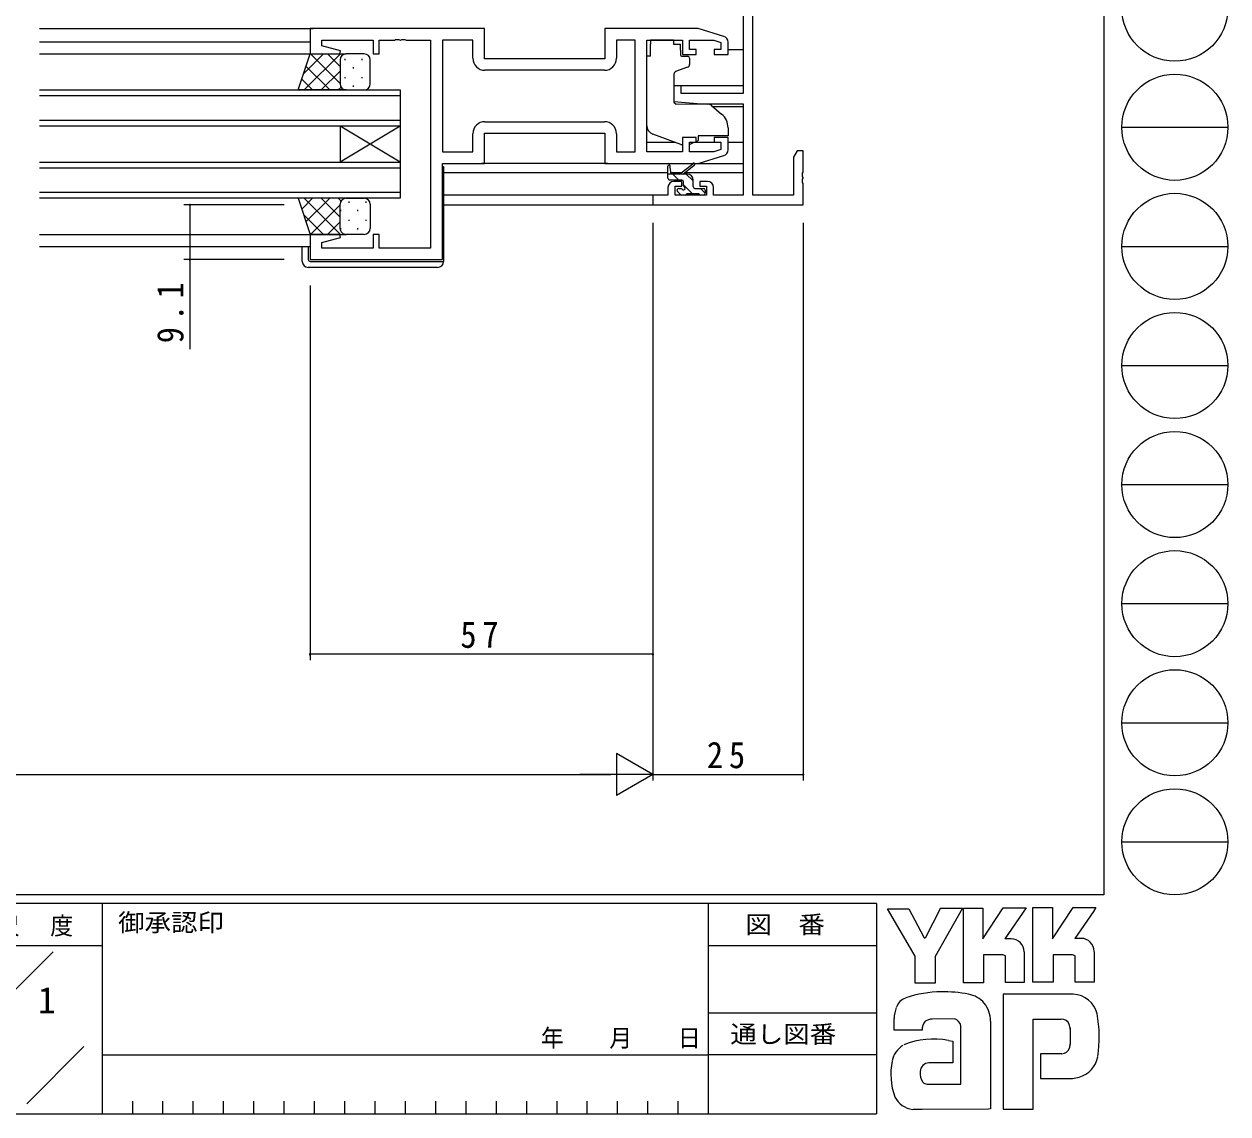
# Model space of a CAD drawing. Units: millimetres on the paper. Extents: x -420 to 373, y -297 to 267.
# Drawn here: x 172.7 to 372.9, y -297 to -115.8 of the extents above; entities that cross this region are included whole.
import ezdxf
from ezdxf.enums import TextEntityAlignment as Align

# ---------------------------------------------------------------- set-up
doc = ezdxf.new("R2010")
doc.units = ezdxf.units.MM
for name, color, linetype, lineweight in [('0-1_YKK_ZWAK', 7, 'Continuous', 9), ('0-3_YKK_11', 7, 'Continuous', 9), ('0-4_YKK_12', 2, 'Continuous', 9), ('0-5_YKK_13', 4, 'Continuous', 9), ('0-6_YKK_D', 6, 'Continuous', 9)]:
    doc.layers.add(name, color=color, linetype=linetype, lineweight=lineweight)
doc.layers.add('0-2_USER1', color=3, linetype='Continuous')
doc.styles.add('ＭＳ ゴシック', font='')
doc.styles.get('ＭＳ ゴシック').set_extended_font_data('MS Gothic')

msp = doc.modelspace()

# ---------------------------------------------------------------- linework, layer by layer
at = {"layer": '0-1_YKK_ZWAK'}
for p, q in [((352.3, 264.425), (352.3, -260.575)), ((355.276, -132.979), (372.917, -132.979)), ((355.276, -152.775), (372.917, -152.775)), ((355.276, -172.571), (372.917, -172.571)), ((355.276, -192.367), (372.917, -192.367)), ((355.276, -212.163), (372.917, -212.163)), ((355.276, -231.959), (372.917, -231.959)), ((355.276, -251.755), (372.917, -251.755)), ((352.3, -260.575), (-417.7, -260.575)), ((314.5, -261.975), (-417.7, -261.975)), ((185.7, -261.975), (185.7, -296.975)), ((286.5, -261.975), (286.5, -296.975)), ((314.5, -261.975), (314.5, -296.975)), ((316.337, -262.881), (319.851, -262.881)), ((320.932, -270.774), (316.337, -262.881)), ((325.136, -262.773), (322.581, -267.747)), ((328.96, -275.207), (328.96, -262.8)), ((340.474, -262.692), (343.745, -262.692)), ((340.474, -275.099), (340.474, -262.692)), ((347.178, -262.692), (350.962, -262.692)), ((350.583, -263.341), (347.461, -267.801)), ((350.962, -262.692), (350.583, -263.341)), ((336.879, -267.882), (335.84, -267.882)), ((348.501, -267.801), (347.461, -267.801)), ((165.684, -268.975), (185.7, -268.975)), ((167.87, -279.712), (177.564, -270.018)), ((286.5, -268.975), (314.5, -268.975)), ((339.042, -270.044), (339.042, -275.126)), ((350.664, -270.044), (350.664, -275.072)), ((335.474, -270.558), (332.284, -270.558)), ((343.88, -270.531), (343.88, -275.099)), ((347.069, -270.531), (343.88, -270.531)), ((347.502, -270.693), (347.069, -270.531)), ((347.502, -275.072), (347.502, -270.693)), ((343.88, -275.099), (340.474, -275.099)), ((347.502, -275.021), (347.553, -275.072)), ((350.664, -275.072), (347.502, -275.072)), ((347.124, -277.072), (335.528, -277.072)), ((335.528, -277.072), (335.528, -296.182)), ((286.5, -280.175), (314.5, -280.175)), ((317.418, -283.045), (317.418, -281.116)), ((327.446, -281.18), (323.748, -281.25)), ((333.42, -281.559), (333.42, -296.155)), ((340.555, -281.234), (345.204, -281.234)), ((340.555, -296.182), (340.555, -281.234)), ((322.067, -283.045), (317.418, -283.045)), ((328.527, -292.046), (328.527, -282.316)), ((346.673, -282.732), (346.691, -285.366)), ((173.172, -295.32), (182.696, -285.797)), ((185.7, -287.175), (286.5, -287.175)), ((314.5, -287.175), (286.5, -287.175)), ((341.772, -286.965), (341.772, -291.1)), ((345.313, -286.965), (341.772, -286.965)), ((327.176, -288.505), (323.181, -288.51)), ((322.905, -292.046), (328.527, -292.046)), ((328.095, -292.046), (328.446, -292.046)), ((328.527, -292.045), (328.528, -292.046)), ((341.772, -291.1), (347.097, -291.1)), ((347.097, -291.1), (348.178, -290.857)), ((190.74, -294.875), (190.74, -296.975)), ((195.78, -294.875), (195.78, -296.975)), ((200.82, -294.875), (200.82, -296.975)), ((205.86, -294.875), (205.86, -296.975)), ((210.9, -294.875), (210.9, -296.975)), ((215.94, -294.875), (215.94, -296.975)), ((220.98, -294.875), (220.98, -296.975)), ((226.02, -294.875), (226.02, -296.975)), ((231.06, -294.875), (231.06, -296.975)), ((236.1, -294.875), (236.1, -296.975)), ((241.14, -294.875), (241.14, -296.975)), ((246.18, -294.875), (246.18, -296.975)), ((251.22, -294.875), (251.22, -296.975)), ((256.26, -294.875), (256.26, -296.975)), ((261.3, -294.875), (261.3, -296.975)), ((266.34, -294.875), (266.34, -296.975)), ((271.38, -294.875), (271.38, -296.975)), ((276.42, -294.875), (276.42, -296.975)), ((281.46, -294.875), (281.46, -296.975)), ((322.067, -296.236), (320.58, -296.236)), ((333.095, -296.209), (322.067, -296.236)), ((333.42, -296.155), (333.095, -296.209)), ((-417.7, -296.975), (314.5, -296.975))]:
    msp.add_line(p, q, dxfattribs=at)
for points in [[(319.851, -262.881), (322.364, -267.584), (322.581, -267.747)], [(325.136, -262.773), (328.762, -262.773), (324.229, -270.801)], [(328.96, -262.8), (332.176, -262.8), (332.176, -267.899), (335.555, -262.746)], [(335.555, -262.746), (339.38, -262.746), (335.84, -267.882)], [(343.745, -262.692), (343.745, -267.884), (347.178, -262.692)], [(324.229, -270.801), (324.229, -275.234), (320.932, -275.234), (320.932, -270.774)], [(332.284, -270.558), (332.284, -275.207), (328.96, -275.207)], [(339.042, -275.126), (335.906, -275.126), (335.906, -270.72), (335.474, -270.558)], [(326.473, -284.748), (327.176, -284.91), (327.176, -288.505)], [(335.528, -296.182), (339.771, -296.182), (340.555, -296.182)]]:
    msp.add_lwpolyline(points, dxfattribs=at)
for centre in [(364.096, -113.183), (364.096, -132.979), (364.096, -152.775), (364.096, -172.571), (364.096, -192.367), (364.096, -212.163), (364.096, -231.959), (364.096, -251.755)]:
    msp.add_circle(centre, 8.82, dxfattribs=at)
for centre, radius, start, end in [((336.879, -270.044), 2.163, 0.00165, 89.99603), ((348.501, -269.963), 2.163, 0.00165, 89.99603), ((320.106, -280.031), 2.444, 109.02126, 161.51263), ((325.222, -294.376), 17.68, 89.89165, 109.30847), ((325.741, -297.438), 20.748, 78.78009, 91.46938), ((329.03, -281.472), 4.449, 40.66422, 80.31693), ((346.972, -281.416), 4.341, 14.44571, 87.08746), ((322.459, -281.141), 5.037, 158.41083, 179.71774), ((328.809, -281.461), 4.612, 358.78058, 38.76563), ((324.175, -282.982), 2.109, 138.46381, 181.71359), ((323.615, -282.946), 1.701, 85.50551, 126.78038), ((326.956, -282.729), 1.625, 14.75519, 72.44994), ((345.365, -282.454), 1.229, 16.43123, 96.91661), ((343.031, -283.183), 3.673, 4.93422, 17.03551), ((330.666, -284.163), 20.86, 350.99026, 10.67624), ((320.927, -288.903), 3.908, 121.8271, 169.08475), ((324.02, -297.829), 13.309, 79.38097, 112.05824), ((345.314, -285.659), 1.306, 269.95467, 342.90144), ((343.01, -285.016), 3.697, 343.6902, 354.75362), ((327.949, -290.37), 11.082, 168.76372, 199.80078), ((347.035, -286.72), 4.291, 285.4429, 349.90448), ((324.082, -290.303), 2.369, 171.08202, 216.71922), ((323.19, -289.955), 1.445, 90.33952, 178.03638), ((323.15, -290.54), 1.526, 230.97279, 260.7549), ((320.94, -292.418), 3.823, 207.31435, 263.59464)]:
    msp.add_arc(centre, radius, start, end, dxfattribs=at)
at = {"layer": '0-3_YKK_11'}
for p, q in [((292.3, -77.508), (292.3, -127.378)), ((293.93, -144.248), (293.93, -77.508)), ((220.3, -116.578), (220.3, -120.778)), ((249.3, -116.578), (220.3, -116.578)), ((249.3, -121.578), (249.3, -116.578)), ((269.3, -116.578), (269.3, -121.578)), ((284.8, -116.578), (269.3, -116.578)), ((289.087, -117.864), (284.8, -116.578)), ((222.23, -118.508), (230.8, -118.508)), ((222.23, -119.425), (222.23, -118.508)), ((225.329, -120.255), (222.23, -119.425)), ((230.8, -118.508), (230.8, -120.778)), ((231.8, -118.508), (234.342, -118.508)), ((231.8, -120.778), (231.8, -118.508)), ((234.342, -118.508), (234.525, -118.388)), ((234.525, -118.388), (235.075, -118.388)), ((235.075, -118.388), (235.258, -118.508)), ((235.258, -118.508), (235.342, -118.508)), ((235.342, -118.508), (235.525, -118.388)), ((235.525, -118.388), (236.075, -118.388)), ((236.075, -118.388), (236.258, -118.508)), ((236.258, -118.508), (240.3, -118.508)), ((240.3, -118.508), (240.3, -153.048)), ((242.3, -118.508), (242.3, -137.048)), ((247.37, -118.508), (242.3, -118.508)), ((247.37, -121.508), (247.37, -118.508)), ((271.23, -118.508), (271.23, -121.508)), ((274.37, -118.508), (271.23, -118.508)), ((274.37, -137.048), (274.37, -118.508)), ((276.3, -118.508), (282.2, -118.508)), ((276.3, -137.048), (276.3, -118.508)), ((282.2, -118.508), (282.2, -120.878)), ((283.4, -118.508), (287.405, -118.508)), ((283.4, -120.078), (283.4, -118.508)), ((284.5, -120.078), (283.4, -120.078)), ((284.5, -120.878), (284.5, -120.078)), ((287.405, -118.508), (288.6, -118.866)), ((287.5, -120.078), (287.5, -120.878)), ((288.6, -120.078), (287.5, -120.078)), ((288.6, -118.866), (288.6, -120.078)), ((289.8, -120.878), (289.8, -118.822)), ((220.3, -120.778), (225.261, -120.778)), ((225.261, -120.778), (225.329, -120.255)), ((230.8, -120.778), (231.8, -120.778)), ((269.3, -121.578), (249.3, -121.578)), ((282.2, -120.878), (284.5, -120.878)), ((287.5, -120.878), (289.8, -120.878)), ((269.23, -123.508), (249.37, -123.508)), ((280.8, -126.078), (280.8, -128.684)), ((282, -126.078), (280.8, -126.078)), ((282, -127.378), (282, -126.078)), ((292.3, -127.378), (282, -127.378)), ((280.8, -128.684), (285.3, -129.078)), ((285.3, -129.078), (292.3, -129.078)), ((292.3, -129.078), (292.3, -144.248)), ((249.37, -132.048), (269.23, -132.048)), ((249.37, -132.048), (269.23, -132.048)), ((247.37, -137.048), (247.37, -134.048)), ((249.3, -133.978), (269.3, -133.978)), ((249.3, -138.978), (249.3, -133.978)), ((269.3, -133.978), (269.3, -138.978)), ((271.23, -134.048), (271.23, -137.048)), ((282.2, -134.678), (282.2, -137.048)), ((284.5, -134.678), (282.2, -134.678)), ((283.4, -135.478), (284.5, -135.478)), ((283.4, -137.048), (283.4, -135.478)), ((284.5, -135.478), (284.5, -134.678)), ((287.5, -134.678), (287.5, -135.478)), ((289.8, -134.678), (287.5, -134.678)), ((287.5, -135.478), (288.6, -135.478)), ((288.6, -135.478), (288.6, -136.689)), ((289.8, -136.734), (289.8, -134.678)), ((242.3, -137.048), (247.37, -137.048)), ((271.23, -137.048), (274.37, -137.048)), ((282.2, -137.048), (276.3, -137.048)), ((287.405, -137.048), (283.4, -137.048)), ((284.8, -138.978), (289.087, -137.692)), ((288.6, -136.689), (287.405, -137.048)), ((301.3, -136.878), (300.67, -137.969)), ((300.67, -137.969), (300.67, -144.248)), ((302.3, -136.878), (301.3, -136.878)), ((302.3, -140.42), (302.3, -136.878)), ((242.3, -138.978), (249.3, -138.978)), ((242.3, -154.978), (242.3, -138.978)), ((269.3, -138.978), (284.8, -138.978)), ((282.1, -141.978), (280.8, -141.978)), ((282.1, -142.778), (282.1, -141.978)), ((285.1, -141.978), (285.1, -142.778)), ((286.4, -141.978), (285.1, -141.978)), ((302.18, -140.603), (302.3, -140.42)), ((302.18, -141.153), (302.18, -140.603)), ((302.3, -141.336), (302.18, -141.153)), ((302.18, -141.603), (302.3, -141.42)), ((302.18, -142.153), (302.18, -141.603)), ((302.3, -141.42), (302.3, -141.336)), ((279.8, -142.978), (279.8, -144.248)), ((281, -142.778), (282.1, -142.778)), ((281, -144.248), (281, -142.778)), ((285.1, -142.778), (286.2, -142.778)), ((286.2, -142.778), (286.2, -144.248)), ((287.4, -144.248), (287.4, -142.978)), ((302.3, -142.336), (302.18, -142.153)), ((302.3, -145.878), (302.3, -142.336)), ((277.3, -144.248), (277.3, -145.878)), ((279.8, -144.248), (277.3, -144.248)), ((277.3, -145.878), (302.3, -145.878)), ((286.2, -144.248), (281, -144.248)), ((292.3, -144.248), (287.4, -144.248)), ((300.67, -144.248), (293.93, -144.248)), ((220.3, -150.778), (220.3, -154.978)), ((225.261, -150.778), (220.3, -150.778)), ((222.23, -152.131), (225.329, -151.3)), ((222.23, -153.048), (222.23, -152.131)), ((225.329, -151.3), (225.261, -150.778)), ((230.8, -150.778), (230.8, -153.048)), ((231.8, -150.778), (230.8, -150.778)), ((231.8, -153.048), (231.8, -150.778)), ((230.8, -153.048), (222.23, -153.048)), ((240.3, -153.048), (231.8, -153.048)), ((220.3, -154.978), (242.3, -154.978))]:
    msp.add_line(p, q, dxfattribs=at)
for centre, radius, start, end in [((288.8, -118.822), 1, 359.99995, 73.30074), ((249.37, -121.508), 2, 180, 269.99998), ((269.23, -121.508), 2, 270, 359.99998), ((249.37, -134.048), 2, 90, 179.99998), ((269.23, -134.048), 2, 0, 89.99998), ((288.8, -136.734), 1, 286.69925, 0.00003), ((280.8, -142.978), 1, 90, 179.99998), ((286.4, -142.978), 1, 0, 89.99998)]:
    msp.add_arc(centre, radius, start, end, dxfattribs=at)
at = {"layer": '0-4_YKK_12'}
for p, q in [((175.3, -116.578), (220.8, -116.578)), ((175.3, -118.778), (220.3, -118.778)), ((289.8, -120.078), (292.3, -120.078)), ((175.3, -120.778), (220.8, -120.778)), ((280.8, -126.031), (292.3, -126.031)), ((175.3, -126.778), (235.3, -126.778)), ((235.3, -127.778), (175.3, -127.778)), ((235.3, -126.778), (235.3, -132.778)), ((287.232, -129.524), (292.3, -129.524)), ((175.3, -131.778), (235.3, -131.778)), ((235.3, -132.778), (175.3, -132.778)), ((235.3, -138.778), (225.3, -132.778)), ((235.3, -132.778), (225.3, -138.778)), ((225.3, -132.778), (225.3, -138.778)), ((235.3, -132.778), (235.3, -138.778)), ((276.3, -135.478), (280.985, -135.478)), ((283.7, -135.478), (288.3, -135.478)), ((289.8, -135.478), (292.3, -135.478)), ((175.3, -138.778), (235.3, -138.778)), ((235.3, -139.778), (175.3, -139.778)), ((235.3, -138.778), (235.3, -144.778)), ((242.5, -140.478), (279.8, -140.478)), ((280.251, -140.478), (282.056, -140.478)), ((282.651, -140.478), (292.3, -140.478)), ((175.3, -143.778), (235.3, -143.778)), ((235.3, -144.778), (175.3, -144.778)), ((277.6, -144.248), (242.5, -144.248)), ((242.5, -145.878), (277.6, -145.878)), ((175.3, -150.778), (220.8, -150.778)), ((175.3, -152.778), (220.3, -152.778))]:
    msp.add_line(p, q, dxfattribs=at)
at = {"layer": '0-5_YKK_13'}
for p, q in [((276.9, -118.508), (276.9, -119.178)), ((280.7, -118.508), (276.9, -118.508)), ((276.9, -120.178), (276.9, -119.178)), ((280.7, -118.508), (280.7, -119.178)), ((280.7, -119.178), (281.87, -119.178)), ((281.87, -120.178), (281.87, -119.178)), ((218.3, -126.778), (220.3, -120.778)), ((222.503, -120.778), (219.198, -124.083)), ((225.332, -120.778), (219.332, -126.778)), ((220.3, -120.778), (226.3, -120.778)), ((225.3, -125.698), (220.38, -120.778)), ((225.3, -122.87), (223.208, -120.778)), ((225.3, -121.778), (225.3, -125.778)), ((225.3, -121.778), (225.3, -125.778)), ((226.065, -120.806), (226.037, -120.778)), ((226.07, -121.598), (226.07, -121.798)), ((229.3, -120.778), (226.3, -120.778)), ((228.9, -121.598), (228.9, -121.798)), ((230.3, -125.778), (230.3, -121.778)), ((276.3, -132.733), (276.3, -121.178)), ((276.9, -121.178), (276.3, -121.178)), ((276.9, -121.178), (276.9, -120.178)), ((281.87, -120.178), (281.87, -120.878)), ((282.17, -121.178), (283.1, -121.178)), ((283.4, -121.478), (283.4, -122.528)), ((223.552, -126.778), (219.613, -122.839)), ((225.3, -123.638), (222.16, -126.778)), ((227.485, -123.013), (227.485, -123.213)), ((283.071, -122.998), (281.071, -123.726)), ((220.723, -126.778), (218.906, -124.961)), ((226.07, -124.628), (226.07, -124.828)), ((227.485, -126.043), (227.485, -126.243)), ((228.9, -124.628), (228.9, -124.828)), ((280.8, -124.174), (280.8, -128.78)), ((226.3, -126.778), (218.3, -126.778)), ((225.455, -126.312), (224.989, -126.778)), ((226.3, -126.778), (229.3, -126.778)), ((281.017, -129.08), (286.403, -129.127)), ((287.037, -129.361), (288.728, -130.78)), ((289.8, -133.078), (289.8, -134.378)), ((281.928, -135.818), (277.291, -134.144)), ((283.494, -135.784), (284.151, -135.478)), ((284.455, -135.336), (284.8, -135.175)), ((284.8, -134.378), (284.8, -134.678)), ((289.8, -134.378), (284.8, -134.378)), ((284.8, -134.678), (284.8, -135.175)), ((242.3, -139.478), (242.5, -139.478)), ((242.5, -139.478), (242.5, -154.978)), ((269.8, -138.978), (248.8, -138.978)), ((279.8, -141.448), (279.8, -139.448)), ((280.1, -139.622), (280.299, -140.748)), ((281.7, -140.748), (283.918, -139.065)), ((282.3, -140.748), (284.119, -139.347)), ((284.727, -138.978), (292.3, -138.978)), ((283, -140.748), (279.8, -140.748)), ((282.1, -141.748), (280.1, -141.748)), ((281.594, -141.748), (280.594, -140.748)), ((282.4, -142.687), (282.4, -142.048)), ((284, -141.909), (282.839, -140.748)), ((284, -142.848), (284, -141.748)), ((281.888, -144.16), (281.388, -143.66)), ((281.6, -143.148), (281.939, -143.148)), ((283.894, -144.048), (282.4, -142.554)), ((285, -144.048), (282.9, -144.048)), ((284.3, -143.148), (285.7, -143.148)), ((286, -143.909), (285.239, -143.148)), ((286, -143.448), (286, -143.948)), ((218.3, -144.778), (220.3, -150.778)), ((226.3, -144.778), (218.3, -144.778)), ((220.723, -144.778), (218.906, -146.595)), ((225.332, -150.778), (219.332, -144.778)), ((223.552, -144.778), (219.613, -148.716)), ((225.3, -145.858), (220.38, -150.778)), ((225.3, -147.918), (222.16, -144.778)), ((225.455, -145.244), (224.989, -144.778)), ((225.3, -149.778), (225.3, -145.778)), ((225.3, -149.778), (225.3, -145.778)), ((226.3, -144.778), (229.3, -144.778)), ((226.805, -145.513), (226.805, -145.313)), ((229.635, -145.513), (229.635, -145.313)), ((230.3, -145.778), (230.3, -149.778)), ((282.7, -144.248), (282.1, -144.248)), ((285.7, -144.248), (285.2, -144.248)), ((222.503, -150.778), (219.198, -147.473)), ((225.39, -146.928), (225.39, -146.728)), ((228.22, -146.928), (228.22, -146.728)), ((225.3, -148.686), (223.208, -150.778)), ((225.39, -149.958), (225.39, -149.758)), ((226.805, -148.543), (226.805, -148.343)), ((228.22, -149.958), (228.22, -149.758)), ((229.635, -148.543), (229.635, -148.343)), ((220.3, -150.778), (226.3, -150.778)), ((226.065, -150.75), (226.037, -150.778)), ((229.3, -150.778), (226.3, -150.778)), ((219, -155.278), (219, -152.778)), ((220, -152.778), (220, -154.978)), ((220.3, -155.278), (242, -155.278)), ((242, -155.278), (242.5, -155.278)), ((242.5, -154.978), (242.5, -155.278)), ((241.5, -156.278), (220, -156.278))]:
    msp.add_line(p, q, dxfattribs=at)
for centre, radius, start, end in [((226.3, -121.778), 1, 90.00009, 180.00009), ((226.3, -121.778), 1, 90.00009, 180.00009), ((229.3, -121.778), 1, 0.00009, 90.00009), ((282.17, -120.878), 0.3, 179.99998, 269.99998), ((283.1, -121.478), 0.3, 359.99998, 89.99998), ((281.3, -124.174), 0.5, 109.99998, 179.99998), ((282.9, -122.528), 0.5, 289.99998, 359.99998), ((226.3, -125.778), 1, 180.00009, 270.00009), ((226.3, -125.778), 1, 180.00009, 270.00009), ((229.3, -125.778), 1, 270.00009, 0.00009), ((281.1, -128.78), 0.3, 179.99998, 269.49998), ((286.394, -130.127), 1, 49.99998, 89.49998), ((286.8, -133.078), 3, 359.99998, 49.99998), ((277.8, -132.733), 1.5, 179.99998, 250.14673), ((282.268, -134.878), 1, 250.14673, 266.11316), ((283.071, -134.878), 1, 289.20296, 294.99998), ((280, -139.448), 0.2, 300, 180), ((284.1, -139.148), 0.2, 275.58287, 155.58287), ((280.1, -141.448), 0.3, 180, 270), ((282.1, -142.048), 0.3, 0, 90), ((283, -141.748), 1, 0, 90), ((281.6, -143.448), 0.3, 90, 225), ((281.939, -143.448), 0.3, 33.05573, 90), ((282.4, -143.148), 0.25, 213.05573, 56.94426), ((282.7, -142.687), 0.3, 180, 236.94426), ((282.7, -144.048), 0.2, 270, 0), ((284.3, -142.848), 0.3, 180, 270), ((285.2, -144.048), 0.2, 180, 270), ((285.7, -143.448), 0.3, 0, 90), ((285.7, -143.948), 0.3, 270, 0), ((226.3, -145.778), 1, 89.99989, 179.99989), ((226.3, -145.778), 1, 89.99989, 179.99989), ((229.3, -145.778), 1, 359.99989, 89.99989), ((282.1, -143.948), 0.3, 225, 270), ((226.3, -149.778), 1, 179.99989, 269.99989), ((226.3, -149.778), 1, 179.99989, 269.99989), ((229.3, -149.778), 1, 269.99989, 359.99989), ((220, -155.278), 1, 180, 270), ((220.3, -154.978), 0.3, 180, 270), ((241.5, -155.278), 1, 270, 359.99998)]:
    msp.add_arc(centre, radius, start, end, dxfattribs=at)
at = {"layer": '0-6_YKK_D'}
for p, q in [((216, -145.878), (199.3, -145.878)), ((200.3, -145.878), (200.3, -154.978)), ((277.3, -148.878), (277.3, -241.575)), ((277.3, -148.878), (277.3, -241.575)), ((302.3, -148.878), (302.3, -241.575)), ((216, -154.978), (199.3, -154.978)), ((200.3, -154.978), (200.3, -169.878)), ((220.3, -159.278), (220.3, -221.575)), ((277.3, -159.278), (277.3, -221.575)), ((277.3, -220.575), (220.3, -220.575)), ((271.238, -237.075), (271.238, -244.075)), ((277.3, -240.575), (271.238, -237.075)), ((-55.7, -240.575), (270.3, -240.575)), ((277.3, -240.575), (265.176, -240.575)), ((277.3, -240.575), (271.238, -244.075)), ((277.3, -240.575), (302.3, -240.575))]:
    msp.add_line(p, q, dxfattribs=at)
for centre, start, end in [((200.3, -145.878), 90, 270), ((200.3, -145.878), 270, 90), ((200.3, -154.978), 90, 270), ((200.3, -154.978), 270, 90), ((220.3, -220.575), 0, 180), ((220.3, -220.575), 180, 0), ((277.3, -220.575), 0, 180), ((277.3, -220.575), 180, 0), ((302.3, -240.575), 0, 180), ((302.3, -240.575), 180, 0)]:
    msp.add_arc(centre, 0.106, start, end, dxfattribs=at)

# ---------------------------------------------------------------- texts
at = {"layer": '0-1_YKK_ZWAK', "style": 'ＭＳ ゴシック', "width": 1.1}
for s, p in [('御承認印', (188.367, -267.508)), ('図\u3000番', (292.698, -267.837)), ('通し図番', (290.179, -286.06))]:
    msp.add_text(s, height=2.933, dxfattribs=at).set_placement(p, align=Align.BOTTOM_LEFT)
at = {"layer": '0-1_YKK_ZWAK', "char_height": 2.933, "attachment_point": 7, "style": 'ＭＳ ゴシック'}
for s, insert in [('\\T1.17;\\W0.95;尺\\~\\~度', (168.212, -267.512)), ('\\T1.2;\\W0.95;年\\~\\~\\~月\\~\\~\\~日', (258.676, -286.144))]:
    msp.add_mtext(s, dxfattribs=dict(at, insert=insert))
at = {"layer": '0-2_USER1', "style": 'ＭＳ ゴシック'}
msp.add_text('1', height=4.399, dxfattribs=at).set_placement((175.033, -281.575), align=Align.BOTTOM_LEFT)
at = {"layer": '0-6_YKK_D', "color": 3, "insert": (199.3, -168.878), "char_height": 4.399, "attachment_point": 7, "rotation": 90, "style": 'ＭＳ ゴシック'}
msp.add_mtext('\\T1.38;\\W0.9;9.1', dxfattribs=at)
at = {"layer": '0-6_YKK_D', "color": 3, "char_height": 4.399, "attachment_point": 7, "style": 'ＭＳ ゴシック'}
for s, insert in [('\\T1.36;\\W0.9;57', (245.28, -219.575)), ('\\T1.36;\\W0.9;25', (286.28, -239.575))]:
    msp.add_mtext(s, dxfattribs=dict(at, insert=insert))

doc.saveas('drawing.dxf')
